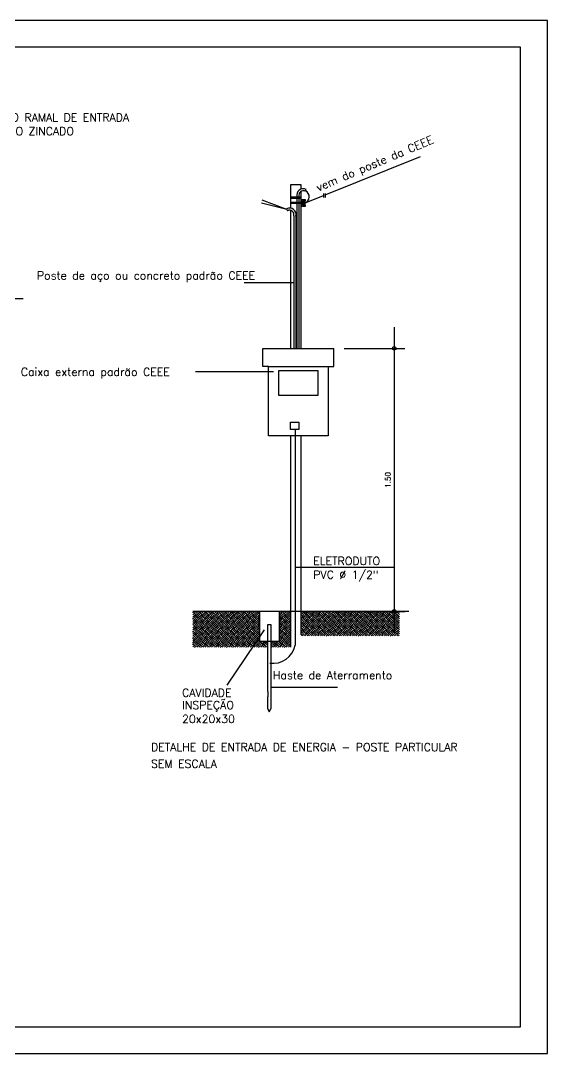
# Model space of a CAD drawing. Extents: x -6702 to 814, y 5971 to 8281.
# Drawn here: x -2741 to -2248, y 6013 to 6981 of the extents above; entities that cross this region are included whole.
import ezdxf

# ---------------------------------------------------------------- set-up
doc = ezdxf.new("R2010")
doc.units = 0
doc.header["$LTSCALE"] = 30
doc.header["$MEASUREMENT"] = 0
doc.layers.get('0').update_dxf_attribs({"color": 1, "linetype": 'CONTINUOUS'})
doc.layers.get('DEFPOINTS').update_dxf_attribs({"linetype": 'CONTINUOUS'})
for name, color, linetype in [('DET104', 3, 'CONTINUOUS'), ('ELET', 2, 'CONTINUOUS'), ('ESQUADRIA', 2, 'CONTINUOUS'), ('FOLHA', 7, 'CONTINUOUS'), ('HACHURA', 7, 'CONTINUOUS'), ('HIDRO', 3, 'CONTINUOUS'), ('MURO', 1, 'CONTINUOUS'), ('REG60-100', 1, 'CONTINUOUS'), ('UNIDADE', 4, 'CONTINUOUS')]:
    doc.layers.add(name, color=color, linetype=linetype)
doc.styles.add('REGUA60', font='simplex.shx')

# ---------------------------------------------------------------- blocks, each defined once
blk = doc.blocks.new('A$C512B3348')
at = {"layer": 'HACHURA'}
h = blk.add_hatch(dxfattribs=at)
h.set_pattern_fill('SOLO1', color=256, scale=10, style=0)
h.set_pattern_definition([(45, (-6002.8334, -2985.185), (6e-16, 6), [4.2426407, -4.2426407]), (45, (-6001.8334, -2986.185), (6e-16, 6), [4.2426407, -4.2426407]), (45, (-6000.8334, -2987.185), (6e-16, 6), [4.2426407, -4.2426407]), (315, (-5999.8334, -2987.185), (6, -2e-15), [4.2426407, -4.2426407]), (315, (-5998.8334, -2986.185), (6, -2e-15), [4.2426407, -4.2426407]), (315, (-5997.8334, -2985.185), (6, -2e-15), [4.2426407, -4.2426407])])
h.paths.add_polyline_path([(231.27, 112.97), (231.27, 118.79), (223.59, 118.79), (223.59, 126.55), (223.59, 146.43), (161.05, 146.43), (161.05, 112.97)])
h.paths.add_polyline_path([(252.78, 146.43), (241.99, 146.43), (241.99, 126.55), (241.99, 118.79), (234.3, 118.79), (234.3, 112.97), (252.78, 112.97)])
at = {"layer": 'HACHURA', "extrusion": (0, 0, -1)}
h = blk.add_hatch(dxfattribs=at)
h.set_pattern_fill('SOLO1', color=256, scale=10, style=0)
h.set_pattern_definition([(225, (-262.779, 118.747), (-1e-15, -6), [4.24264, -4.24264]), (225, (-263.779, 119.747), (-1e-15, -6), [4.24264, -4.24264]), (225, (-264.779, 120.747), (-1e-15, -6), [4.24264, -4.24264]), (135, (-265.779, 120.747), (-6, 2e-15), [4.24264, -4.24264]), (135, (-266.779, 119.747), (-6, 2e-15), [4.24264, -4.24264]), (135, (-267.779, 118.747), (-6, 2e-15), [4.24264, -4.24264])])
h.paths.add_polyline_path([(-262.78, 146.43), (-354.74, 146.43), (-354.74, 123.75), (-262.78, 123.75)])
at = {"color": 0, "linetype": 'ByBlock'}
for p, q in [((349.88, 413.14), (349.88, 126.43)), ((303.04, 393.14), (359.88, 393.14)), ((303.04, 146.43), (359.88, 146.43))]:
    blk.add_line(p, q, dxfattribs=at)
at = {"layer": 'DEFPOINTS', "color": 0, "linetype": 'ByBlock'}
for p in [(288.04, 393.14), (288.04, 146.43, 0.5), (349.88, 146.43)]:
    blk.add_point(p, dxfattribs=at)
at = {"layer": 'DET104', "color": 1, "linetype": 'Continuous', "ltscale": 3.937008}
blk.add_line((349.88, 187.87), (257, 187.87), dxfattribs=at)
at = {"layer": 'ELET'}
for p, q in [((285.14, 537.06), (374.6, 572.93)), ((262.78, 546.43), (252.78, 546.43)), ((252.78, 546.43), (252.78, 524.56)), ((262.78, 542.55), (262.78, 546.43)), ((262.78, 393.14), (262.78, 540.4)), ((265.89, 529.34), (283.67, 536.47)), ((249.36, 523.34), (225.46, 529.16)), ((249.36, 523.34), (226.04, 532.06)), ((252.78, 522.52), (252.78, 393.14)), ((252.78, 311.25), (252.78, 112.97)), ((262.78, 124.49), (262.78, 311.25)), ((363.66, 146.43, 0.5), (161.05, 146.43, 0.5)), ((231.27, 71.58), (231.27, 134.29)), ((231.27, 134.29), (234.3, 134.29)), ((234.3, 134.29), (234.3, 71.58)), ((231.27, 71.58), (231.27, 66.58)), ((234.3, 71.58), (234.38, 66.58)), ((231.27, 55.13), (231.27, 66.58)), ((234.38, 66.58), (234.38, 55.13)), ((231.27, 55.13), (232.8, 52.59)), ((232.8, 52.59), (234.38, 55.13))]:
    blk.add_line(p, q, dxfattribs=at)
blk.add_arc((264.13, 535.22), 6.11, 290.03727, 65.43223, dxfattribs=at)
at = {"layer": 'ESQUADRIA'}
for p, q in [((262.8, 532.49), (262.8, 526.41)), ((265.26, 532.69), (265.26, 525.98)), ((283.73, 538.24), (283.61, 534.55)), ((285.14, 538.24), (285.14, 534.55))]:
    blk.add_line(p, q, dxfattribs=at)
blk.add_lwpolyline([(241.77, 372.56), (278.23, 372.56), (278.23, 349.02), (241.77, 349.02)], close=True, dxfattribs=at)
at = {"layer": 'HACHURA'}
for centre in [(349.88, 393.14), (349.83, 146.62, -0.5)]:
    blk.add_circle(centre, 1.67, dxfattribs=at)
at = {"layer": 'HIDRO'}
for p, q in [((223.59, 146.34), (223.59, 126.55)), ((241.99, 146.34), (241.99, 126.55)), ((223.59, 126.55), (223.59, 118.79)), ((241.99, 126.55), (241.99, 118.79)), ((223.59, 118.79), (231.27, 118.79)), ((231.27, 118.79), (234.3, 118.79)), ((234.3, 118.79), (241.99, 118.79))]:
    blk.add_line(p, q, dxfattribs=at)
at = {"layer": 'MURO'}
for p, q in [((266.47, 540.39), (267.38, 542.17)), ((262.78, 534.87), (252.78, 534.87)), ((262.78, 533.74), (252.78, 533.74)), ((258.66, 535.21), (258.66, 534.87)), ((258.66, 533.74), (258.66, 529.99)), ((260.6, 535.7), (260.6, 534.87)), ((260.6, 533.74), (260.6, 529.99)), ((266.8, 532.49), (262.8, 532.49)), ((266.8, 531.49), (266.8, 532.49)), ((249.02, 523.98), (249.92, 522.2)), ((262.78, 529.99), (252.78, 529.99)), ((262.78, 528.85), (252.78, 528.85)), ((258.66, 528.85), (258.66, 393.14)), ((260.6, 528.85), (260.6, 393.14)), ((262.8, 526.41), (266.8, 526.41)), ((266.8, 531.49), (263.8, 531.49)), ((263.8, 531.49), (263.8, 527.41)), ((263.8, 527.41), (266.8, 527.41)), ((266.22, 530.99), (264.28, 530.99)), ((264.28, 530.99), (264.28, 527.99)), ((266.22, 530.49), (264.28, 530.49)), ((266.22, 529.99), (264.28, 529.99)), ((266.22, 529.49), (264.28, 529.49)), ((266.22, 528.99), (264.28, 528.99)), ((266.22, 528.49), (264.28, 528.49)), ((266.22, 527.99), (264.28, 527.99)), ((266.22, 530.99), (266.22, 527.99)), ((266.8, 526.41), (266.8, 527.41)), ((255.8, 517.51), (255.8, 393.14)), ((257.74, 517.02), (257.74, 393.14)), ((226.81, 393.14), (293.31, 393.14)), ((226.81, 376.19), (226.81, 393.14)), ((293.31, 376.19), (293.31, 393.14)), ((232.08, 376.19), (226.81, 376.19)), ((232.08, 311.25), (232.08, 376.19)), ((232.08, 376.19), (288.04, 376.19)), ((288.04, 376.19), (288.04, 311.25)), ((288.04, 376.19), (293.31, 376.19)), ((288.04, 311.25), (232.08, 311.25)), ((257, 317.12), (257, 114.94))]:
    blk.add_line(p, q, dxfattribs=at)
blk.add_lwpolyline([(252.73, 323.93), (260.41, 323.93), (260.41, 317.12), (252.73, 317.12)], close=True, dxfattribs=at)
for centre, radius, start, end in [((264.61, 536.7), 6.13, 63.14691, 194.05157), ((264.61, 536.7), 4.13, 63.14691, 194.05157), ((251.79, 518.51), 6.13, 345.94843, 116.85309), ((251.79, 518.51), 4.13, 345.94843, 116.85309), ((236.45, 118.85), 20.92, 261.14297, 349.21771)]:
    blk.add_arc(centre, radius, start, end, dxfattribs=at)
at = {"layer": 'UNIDADE'}
for p, q in [((209.21, 454.93), (255.98, 454.93)), ((163.64, 371.44), (191.86, 371.44)), ((191.86, 371.44), (236.67, 371.44)), ((193.46, 77.59), (228.28, 129.17)), ((234.6, 75.72), (296.83, 75.72))]:
    blk.add_line(p, q, dxfattribs=at)
at = {"color": 2, "linetype": 'ByBlock', "insert": (343.96, 269.79), "char_height": 5, "attachment_point": 5, "rotation": 90, "style": 'REGUA60'}
blk.add_mtext('1.50', dxfattribs=at)
at = {"layer": 'REG60-100', "style": 'REGUA60'}
blk.add_text('vem do poste da CEEE', height=7.5, rotation=22.83267, dxfattribs=at).set_placement((278.74, 540.19))
for s, p in [('Poste de aço ou concreto padrão CEEE', (15.05, 457.74)), ('Caixa externa padrão CEEE', (0, 367.32)), ('ELETRODUTO ', (274.01, 190.12)), ('PVC %%c 1/2"', (274.01, 177.26)), ('Haste de Aterramento', (236.21, 83.05)), ('CAVIDADE ', (151.08, 66.6)), ('INSPEÇÃO ', (151.08, 55.05)), ('20x20x30', (151.08, 42.07))]:
    blk.add_text(s, height=7.5, dxfattribs=at).set_placement(p)
at = {"layer": 'UNIDADE', "style": 'REGUA60'}
for s, p in [('DETALHE DE ENTRADA DE ENERGIA - POSTE PARTICULAR', (121.93, 15.62)), ('SEM ESCALA', (121.93, 0))]:
    blk.add_text(s, height=7.5, dxfattribs=at).set_placement(p)

msp = doc.modelspace()

# ---------------------------------------------------------------- linework, layer by layer
at = {"layer": 'DET104', "color": 7, "linetype": 'Continuous', "ltscale": 3.937008}
msp.add_line((-2739.041, 6719.883), (-2759.669, 6719.883), dxfattribs=at)
at = {"layer": 'FOLHA', "color": 1}
for p, q in [((-2247.759, 6980.7), (-3603.789, 6980.7)), ((-2247.759, 6012.624), (-2247.759, 6980.7)), ((-3603.789, 6012.624), (-2247.759, 6012.624))]:
    msp.add_line(p, q, dxfattribs=at)
at = {"layer": 'FOLHA'}
for p, q in [((-2272.759, 6955.7), (-3478.789, 6955.7)), ((-2272.759, 6037.624), (-2272.759, 6955.7)), ((-3478.789, 6037.624), (-2272.759, 6037.624))]:
    msp.add_line(p, q, dxfattribs=at)

# ---------------------------------------------------------------- block references
at = {"layer": 'UNIDADE', "ltscale": 2}
msp.add_blockref('A$C512B3348', (-2741.116, 6280.318), dxfattribs=at)

# ---------------------------------------------------------------- texts
at = {"layer": 'REG60-100', "style": 'REGUA60'}
for s, p in [('ELETRODUTO RAMAL DE ENTRADA', (-2805.536, 6886.195, -20)), (' %%c 3/4" AÇO ZINCADO', (-2805.536, 6873.338, -20))]:
    msp.add_text(s, height=7.5, dxfattribs=at).set_placement(p)

doc.saveas('drawing.dxf')
